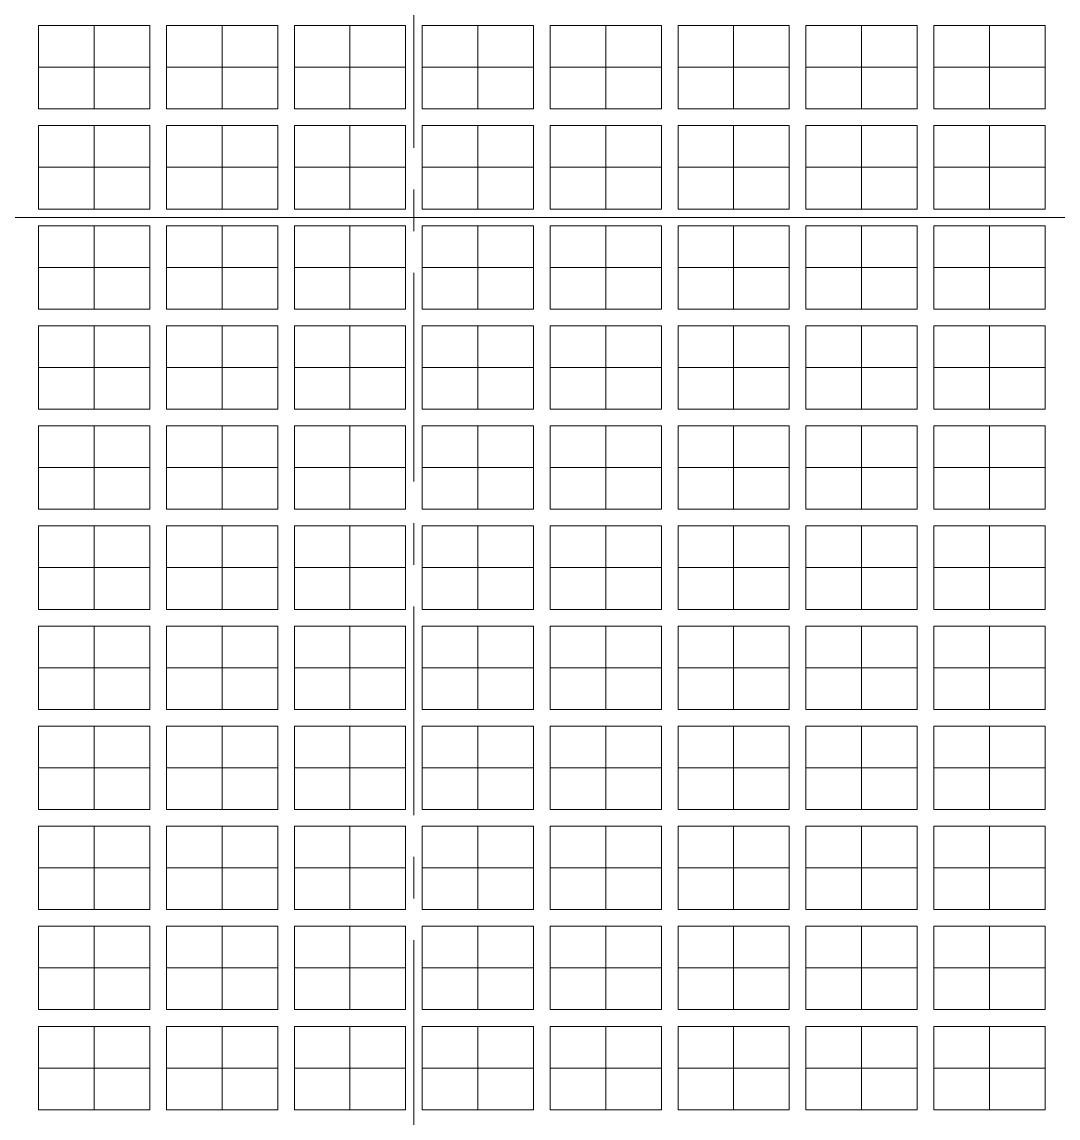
# Model space of a CAD drawing. Extents: x 276.8 to 349.1, y 147.8 to 219.
# Drawn here: x 302.13 to 320.77, y 167.36 to 187.07 of the extents above; entities that cross this region are included whole.
import ezdxf

# ---------------------------------------------------------------- set-up
doc = ezdxf.new("R2010")
doc.units = 0
doc.header["$LTSCALE"] = 3
doc.header["$MEASUREMENT"] = 0
doc.linetypes.add('CENTER', pattern=[2, 1.25, -0.25, 0.25, -0.25])
doc.linetypes.add('PHANTOM', pattern=[2.5, 1.25, -0.25, 0.25, -0.25, 0.25, -0.25])
doc.layers.add('CLIN', color=1, linetype='CENTER', lineweight=15)
doc.layers.add('PHANTOM', color=5, linetype='PHANTOM', lineweight=15)

msp = doc.modelspace()

# ---------------------------------------------------------------- linework, layer by layer
at = {"layer": 'CLIN'}
for p, q in [((309.1832, 212.5571), (309.1832, 152.5571)), ((303.4332, 187.0071), (303.4332, 185.5071)), ((305.7332, 187.0071), (305.7332, 185.5071)), ((308.0332, 187.0071), (308.0332, 185.5071)), ((310.3332, 187.0071), (310.3332, 185.5071)), ((312.6332, 187.0071), (312.6332, 185.5071)), ((314.9332, 187.0071), (314.9332, 185.5071)), ((317.2332, 187.0071), (317.2332, 185.5071)), ((319.5332, 187.0071), (319.5332, 185.5071)), ((303.4332, 185.2071), (303.4332, 183.7071)), ((305.7332, 185.2071), (305.7332, 183.7071)), ((308.0332, 185.2071), (308.0332, 183.7071)), ((310.3332, 185.2071), (310.3332, 183.7071)), ((312.6332, 185.2071), (312.6332, 183.7071)), ((314.9332, 185.2071), (314.9332, 183.7071)), ((317.2332, 185.2071), (317.2332, 183.7071)), ((319.5332, 185.2071), (319.5332, 183.7071)), ((303.4332, 183.4071), (303.4332, 181.9071)), ((305.7332, 183.4071), (305.7332, 181.9071)), ((308.0332, 183.4071), (308.0332, 181.9071)), ((310.3332, 183.4071), (310.3332, 181.9071)), ((312.6332, 183.4071), (312.6332, 181.9071)), ((314.9332, 183.4071), (314.9332, 181.9071)), ((317.2332, 183.4071), (317.2332, 181.9071)), ((319.5332, 183.4071), (319.5332, 181.9071)), ((303.4332, 181.6071), (303.4332, 180.1071)), ((305.7332, 181.6071), (305.7332, 180.1071)), ((308.0332, 181.6071), (308.0332, 180.1071)), ((310.3332, 181.6071), (310.3332, 180.1071)), ((312.6332, 181.6071), (312.6332, 180.1071)), ((314.9332, 181.6071), (314.9332, 180.1071)), ((317.2332, 181.6071), (317.2332, 180.1071)), ((319.5332, 181.6071), (319.5332, 180.1071)), ((303.4332, 179.8071), (303.4332, 178.3071)), ((305.7332, 179.8071), (305.7332, 178.3071)), ((308.0332, 179.8071), (308.0332, 178.3071)), ((310.3332, 179.8071), (310.3332, 178.3071)), ((312.6332, 179.8071), (312.6332, 178.3071)), ((314.9332, 179.8071), (314.9332, 178.3071)), ((317.2332, 179.8071), (317.2332, 178.3071)), ((319.5332, 179.8071), (319.5332, 178.3071)), ((303.4332, 178.0071), (303.4332, 176.5071)), ((305.7332, 178.0071), (305.7332, 176.5071)), ((308.0332, 178.0071), (308.0332, 176.5071)), ((310.3332, 178.0071), (310.3332, 176.5071)), ((312.6332, 178.0071), (312.6332, 176.5071)), ((314.9332, 178.0071), (314.9332, 176.5071)), ((317.2332, 178.0071), (317.2332, 176.5071)), ((319.5332, 178.0071), (319.5332, 176.5071)), ((303.4332, 176.2071), (303.4332, 174.7071)), ((305.7332, 176.2071), (305.7332, 174.7071)), ((308.0332, 176.2071), (308.0332, 174.7071)), ((310.3332, 176.2071), (310.3332, 174.7071)), ((312.6332, 176.2071), (312.6332, 174.7071)), ((314.9332, 176.2071), (314.9332, 174.7071)), ((317.2332, 176.2071), (317.2332, 174.7071)), ((319.5332, 176.2071), (319.5332, 174.7071)), ((303.4332, 174.4071), (303.4332, 172.9071)), ((305.7332, 174.4071), (305.7332, 172.9071)), ((308.0332, 174.4071), (308.0332, 172.9071)), ((310.3332, 174.4071), (310.3332, 172.9071)), ((312.6332, 174.4071), (312.6332, 172.9071)), ((314.9332, 174.4071), (314.9332, 172.9071)), ((317.2332, 174.4071), (317.2332, 172.9071)), ((319.5332, 174.4071), (319.5332, 172.9071)), ((303.4332, 172.6071), (303.4332, 171.1071)), ((305.7332, 172.6071), (305.7332, 171.1071)), ((308.0332, 172.6071), (308.0332, 171.1071)), ((310.3332, 172.6071), (310.3332, 171.1071)), ((312.6332, 172.6071), (312.6332, 171.1071)), ((314.9332, 172.6071), (314.9332, 171.1071)), ((317.2332, 172.6071), (317.2332, 171.1071)), ((319.5332, 172.6071), (319.5332, 171.1071)), ((303.4332, 170.8071), (303.4332, 169.3071)), ((305.7332, 170.8071), (305.7332, 169.3071)), ((308.0332, 170.8071), (308.0332, 169.3071)), ((310.3332, 170.8071), (310.3332, 169.3071)), ((312.6332, 170.8071), (312.6332, 169.3071)), ((314.9332, 170.8071), (314.9332, 169.3071)), ((317.2332, 170.8071), (317.2332, 169.3071)), ((319.5332, 170.8071), (319.5332, 169.3071)), ((303.4332, 169.0071), (303.4332, 167.5071)), ((305.7332, 169.0071), (305.7332, 167.5071)), ((308.0332, 169.0071), (308.0332, 167.5071)), ((310.3332, 169.0071), (310.3332, 167.5071)), ((312.6332, 169.0071), (312.6332, 167.5071)), ((314.9332, 169.0071), (314.9332, 167.5071)), ((317.2332, 169.0071), (317.2332, 167.5071)), ((319.5332, 169.0071), (319.5332, 167.5071))]:
    msp.add_line(p, q, dxfattribs=at)
at = {"layer": 'CLIN', "linetype": 'ByBlock'}
msp.add_line((282.1832, 183.5571), (338.1832, 183.5571), dxfattribs=at)
at = {"layer": 'CLIN'}
for points in [[(302.4332, 186.2571), (304.4332, 186.2571)], [(304.7332, 186.2571), (306.7332, 186.2571)], [(307.0332, 186.2571), (309.0332, 186.2571)], [(309.3332, 186.2571), (311.3332, 186.2571)], [(311.6332, 186.2571), (313.6332, 186.2571)], [(313.9332, 186.2571), (315.9332, 186.2571)], [(316.2332, 186.2571), (318.2332, 186.2571)], [(318.5332, 186.2571), (320.5332, 186.2571)], [(302.4332, 184.4571), (304.4332, 184.4571)], [(304.7332, 184.4571), (306.7332, 184.4571)], [(307.0332, 184.4571), (309.0332, 184.4571)], [(309.3332, 184.4571), (311.3332, 184.4571)], [(311.6332, 184.4571), (313.6332, 184.4571)], [(313.9332, 184.4571), (315.9332, 184.4571)], [(316.2332, 184.4571), (318.2332, 184.4571)], [(318.5332, 184.4571), (320.5332, 184.4571)], [(302.4332, 182.6571), (304.4332, 182.6571)], [(304.7332, 182.6571), (306.7332, 182.6571)], [(307.0332, 182.6571), (309.0332, 182.6571)], [(309.3332, 182.6571), (311.3332, 182.6571)], [(311.6332, 182.6571), (313.6332, 182.6571)], [(313.9332, 182.6571), (315.9332, 182.6571)], [(316.2332, 182.6571), (318.2332, 182.6571)], [(318.5332, 182.6571), (320.5332, 182.6571)], [(302.4332, 180.8571), (304.4332, 180.8571)], [(304.7332, 180.8571), (306.7332, 180.8571)], [(307.0332, 180.8571), (309.0332, 180.8571)], [(309.3332, 180.8571), (311.3332, 180.8571)], [(311.6332, 180.8571), (313.6332, 180.8571)], [(313.9332, 180.8571), (315.9332, 180.8571)], [(316.2332, 180.8571), (318.2332, 180.8571)], [(318.5332, 180.8571), (320.5332, 180.8571)], [(302.4332, 179.0571), (304.4332, 179.0571)], [(304.7332, 179.0571), (306.7332, 179.0571)], [(307.0332, 179.0571), (309.0332, 179.0571)], [(309.3332, 179.0571), (311.3332, 179.0571)], [(311.6332, 179.0571), (313.6332, 179.0571)], [(313.9332, 179.0571), (315.9332, 179.0571)], [(316.2332, 179.0571), (318.2332, 179.0571)], [(318.5332, 179.0571), (320.5332, 179.0571)], [(302.4332, 177.2571), (304.4332, 177.2571)], [(304.7332, 177.2571), (306.7332, 177.2571)], [(307.0332, 177.2571), (309.0332, 177.2571)], [(309.3332, 177.2571), (311.3332, 177.2571)], [(311.6332, 177.2571), (313.6332, 177.2571)], [(313.9332, 177.2571), (315.9332, 177.2571)], [(316.2332, 177.2571), (318.2332, 177.2571)], [(318.5332, 177.2571), (320.5332, 177.2571)], [(302.4332, 175.4571), (304.4332, 175.4571)], [(304.7332, 175.4571), (306.7332, 175.4571)], [(307.0332, 175.4571), (309.0332, 175.4571)], [(309.3332, 175.4571), (311.3332, 175.4571)], [(311.6332, 175.4571), (313.6332, 175.4571)], [(313.9332, 175.4571), (315.9332, 175.4571)], [(316.2332, 175.4571), (318.2332, 175.4571)], [(318.5332, 175.4571), (320.5332, 175.4571)], [(302.4332, 173.6571), (304.4332, 173.6571)], [(304.7332, 173.6571), (306.7332, 173.6571)], [(307.0332, 173.6571), (309.0332, 173.6571)], [(309.3332, 173.6571), (311.3332, 173.6571)], [(311.6332, 173.6571), (313.6332, 173.6571)], [(313.9332, 173.6571), (315.9332, 173.6571)], [(316.2332, 173.6571), (318.2332, 173.6571)], [(318.5332, 173.6571), (320.5332, 173.6571)], [(302.4332, 171.8571), (304.4332, 171.8571)], [(304.7332, 171.8571), (306.7332, 171.8571)], [(307.0332, 171.8571), (309.0332, 171.8571)], [(309.3332, 171.8571), (311.3332, 171.8571)], [(311.6332, 171.8571), (313.6332, 171.8571)], [(313.9332, 171.8571), (315.9332, 171.8571)], [(316.2332, 171.8571), (318.2332, 171.8571)], [(318.5332, 171.8571), (320.5332, 171.8571)], [(302.4332, 170.0571), (304.4332, 170.0571)], [(304.7332, 170.0571), (306.7332, 170.0571)], [(307.0332, 170.0571), (309.0332, 170.0571)], [(309.3332, 170.0571), (311.3332, 170.0571)], [(311.6332, 170.0571), (313.6332, 170.0571)], [(313.9332, 170.0571), (315.9332, 170.0571)], [(316.2332, 170.0571), (318.2332, 170.0571)], [(318.5332, 170.0571), (320.5332, 170.0571)], [(302.4332, 168.2571), (304.4332, 168.2571)], [(304.7332, 168.2571), (306.7332, 168.2571)], [(307.0332, 168.2571), (309.0332, 168.2571)], [(309.3332, 168.2571), (311.3332, 168.2571)], [(311.6332, 168.2571), (313.6332, 168.2571)], [(313.9332, 168.2571), (315.9332, 168.2571)], [(316.2332, 168.2571), (318.2332, 168.2571)], [(318.5332, 168.2571), (320.5332, 168.2571)]]:
    msp.add_lwpolyline(points, dxfattribs=at)
at = {"layer": 'PHANTOM'}
for points in [[(304.4332, 185.5071), (302.4332, 185.5071), (302.4332, 187.0071), (304.4332, 187.0071)], [(306.7332, 185.5071), (304.7332, 185.5071), (304.7332, 187.0071), (306.7332, 187.0071)], [(309.0332, 185.5071), (307.0332, 185.5071), (307.0332, 187.0071), (309.0332, 187.0071)], [(311.3332, 185.5071), (309.3332, 185.5071), (309.3332, 187.0071), (311.3332, 187.0071)], [(313.6332, 185.5071), (311.6332, 185.5071), (311.6332, 187.0071), (313.6332, 187.0071)], [(315.9332, 185.5071), (313.9332, 185.5071), (313.9332, 187.0071), (315.9332, 187.0071)], [(318.2332, 185.5071), (316.2332, 185.5071), (316.2332, 187.0071), (318.2332, 187.0071)], [(320.5332, 185.5071), (318.5332, 185.5071), (318.5332, 187.0071), (320.5332, 187.0071)], [(304.4332, 183.7071), (302.4332, 183.7071), (302.4332, 185.2071), (304.4332, 185.2071)], [(306.7332, 183.7071), (304.7332, 183.7071), (304.7332, 185.2071), (306.7332, 185.2071)], [(309.0332, 183.7071), (307.0332, 183.7071), (307.0332, 185.2071), (309.0332, 185.2071)], [(311.3332, 183.7071), (309.3332, 183.7071), (309.3332, 185.2071), (311.3332, 185.2071)], [(313.6332, 183.7071), (311.6332, 183.7071), (311.6332, 185.2071), (313.6332, 185.2071)], [(315.9332, 183.7071), (313.9332, 183.7071), (313.9332, 185.2071), (315.9332, 185.2071)], [(318.2332, 183.7071), (316.2332, 183.7071), (316.2332, 185.2071), (318.2332, 185.2071)], [(320.5332, 183.7071), (318.5332, 183.7071), (318.5332, 185.2071), (320.5332, 185.2071)], [(304.4332, 181.9071), (302.4332, 181.9071), (302.4332, 183.4071), (304.4332, 183.4071)], [(306.7332, 181.9071), (304.7332, 181.9071), (304.7332, 183.4071), (306.7332, 183.4071)], [(309.0332, 181.9071), (307.0332, 181.9071), (307.0332, 183.4071), (309.0332, 183.4071)], [(311.3332, 181.9071), (309.3332, 181.9071), (309.3332, 183.4071), (311.3332, 183.4071)], [(313.6332, 181.9071), (311.6332, 181.9071), (311.6332, 183.4071), (313.6332, 183.4071)], [(315.9332, 181.9071), (313.9332, 181.9071), (313.9332, 183.4071), (315.9332, 183.4071)], [(318.2332, 181.9071), (316.2332, 181.9071), (316.2332, 183.4071), (318.2332, 183.4071)], [(320.5332, 181.9071), (318.5332, 181.9071), (318.5332, 183.4071), (320.5332, 183.4071)], [(304.4332, 180.1071), (302.4332, 180.1071), (302.4332, 181.6071), (304.4332, 181.6071)], [(306.7332, 180.1071), (304.7332, 180.1071), (304.7332, 181.6071), (306.7332, 181.6071)], [(309.0332, 180.1071), (307.0332, 180.1071), (307.0332, 181.6071), (309.0332, 181.6071)], [(311.3332, 180.1071), (309.3332, 180.1071), (309.3332, 181.6071), (311.3332, 181.6071)], [(313.6332, 180.1071), (311.6332, 180.1071), (311.6332, 181.6071), (313.6332, 181.6071)], [(315.9332, 180.1071), (313.9332, 180.1071), (313.9332, 181.6071), (315.9332, 181.6071)], [(318.2332, 180.1071), (316.2332, 180.1071), (316.2332, 181.6071), (318.2332, 181.6071)], [(320.5332, 180.1071), (318.5332, 180.1071), (318.5332, 181.6071), (320.5332, 181.6071)], [(304.4332, 178.3071), (302.4332, 178.3071), (302.4332, 179.8071), (304.4332, 179.8071)], [(306.7332, 178.3071), (304.7332, 178.3071), (304.7332, 179.8071), (306.7332, 179.8071)], [(309.0332, 178.3071), (307.0332, 178.3071), (307.0332, 179.8071), (309.0332, 179.8071)], [(311.3332, 178.3071), (309.3332, 178.3071), (309.3332, 179.8071), (311.3332, 179.8071)], [(313.6332, 178.3071), (311.6332, 178.3071), (311.6332, 179.8071), (313.6332, 179.8071)], [(315.9332, 178.3071), (313.9332, 178.3071), (313.9332, 179.8071), (315.9332, 179.8071)], [(318.2332, 178.3071), (316.2332, 178.3071), (316.2332, 179.8071), (318.2332, 179.8071)], [(320.5332, 178.3071), (318.5332, 178.3071), (318.5332, 179.8071), (320.5332, 179.8071)], [(304.4332, 176.5071), (302.4332, 176.5071), (302.4332, 178.0071), (304.4332, 178.0071)], [(306.7332, 176.5071), (304.7332, 176.5071), (304.7332, 178.0071), (306.7332, 178.0071)], [(309.0332, 176.5071), (307.0332, 176.5071), (307.0332, 178.0071), (309.0332, 178.0071)], [(311.3332, 176.5071), (309.3332, 176.5071), (309.3332, 178.0071), (311.3332, 178.0071)], [(313.6332, 176.5071), (311.6332, 176.5071), (311.6332, 178.0071), (313.6332, 178.0071)], [(315.9332, 176.5071), (313.9332, 176.5071), (313.9332, 178.0071), (315.9332, 178.0071)], [(318.2332, 176.5071), (316.2332, 176.5071), (316.2332, 178.0071), (318.2332, 178.0071)], [(320.5332, 176.5071), (318.5332, 176.5071), (318.5332, 178.0071), (320.5332, 178.0071)], [(304.4332, 174.7071), (302.4332, 174.7071), (302.4332, 176.2071), (304.4332, 176.2071)], [(306.7332, 174.7071), (304.7332, 174.7071), (304.7332, 176.2071), (306.7332, 176.2071)], [(309.0332, 174.7071), (307.0332, 174.7071), (307.0332, 176.2071), (309.0332, 176.2071)], [(311.3332, 174.7071), (309.3332, 174.7071), (309.3332, 176.2071), (311.3332, 176.2071)], [(313.6332, 174.7071), (311.6332, 174.7071), (311.6332, 176.2071), (313.6332, 176.2071)], [(315.9332, 174.7071), (313.9332, 174.7071), (313.9332, 176.2071), (315.9332, 176.2071)], [(318.2332, 174.7071), (316.2332, 174.7071), (316.2332, 176.2071), (318.2332, 176.2071)], [(320.5332, 174.7071), (318.5332, 174.7071), (318.5332, 176.2071), (320.5332, 176.2071)], [(304.4332, 172.9071), (302.4332, 172.9071), (302.4332, 174.4071), (304.4332, 174.4071)], [(306.7332, 172.9071), (304.7332, 172.9071), (304.7332, 174.4071), (306.7332, 174.4071)], [(309.0332, 172.9071), (307.0332, 172.9071), (307.0332, 174.4071), (309.0332, 174.4071)], [(311.3332, 172.9071), (309.3332, 172.9071), (309.3332, 174.4071), (311.3332, 174.4071)], [(313.6332, 172.9071), (311.6332, 172.9071), (311.6332, 174.4071), (313.6332, 174.4071)], [(315.9332, 172.9071), (313.9332, 172.9071), (313.9332, 174.4071), (315.9332, 174.4071)], [(318.2332, 172.9071), (316.2332, 172.9071), (316.2332, 174.4071), (318.2332, 174.4071)], [(320.5332, 172.9071), (318.5332, 172.9071), (318.5332, 174.4071), (320.5332, 174.4071)], [(304.4332, 171.1071), (302.4332, 171.1071), (302.4332, 172.6071), (304.4332, 172.6071)], [(306.7332, 171.1071), (304.7332, 171.1071), (304.7332, 172.6071), (306.7332, 172.6071)], [(309.0332, 171.1071), (307.0332, 171.1071), (307.0332, 172.6071), (309.0332, 172.6071)], [(311.3332, 171.1071), (309.3332, 171.1071), (309.3332, 172.6071), (311.3332, 172.6071)], [(313.6332, 171.1071), (311.6332, 171.1071), (311.6332, 172.6071), (313.6332, 172.6071)], [(315.9332, 171.1071), (313.9332, 171.1071), (313.9332, 172.6071), (315.9332, 172.6071)], [(318.2332, 171.1071), (316.2332, 171.1071), (316.2332, 172.6071), (318.2332, 172.6071)], [(320.5332, 171.1071), (318.5332, 171.1071), (318.5332, 172.6071), (320.5332, 172.6071)], [(304.4332, 169.3071), (302.4332, 169.3071), (302.4332, 170.8071), (304.4332, 170.8071)], [(306.7332, 169.3071), (304.7332, 169.3071), (304.7332, 170.8071), (306.7332, 170.8071)], [(309.0332, 169.3071), (307.0332, 169.3071), (307.0332, 170.8071), (309.0332, 170.8071)], [(311.3332, 169.3071), (309.3332, 169.3071), (309.3332, 170.8071), (311.3332, 170.8071)], [(313.6332, 169.3071), (311.6332, 169.3071), (311.6332, 170.8071), (313.6332, 170.8071)], [(315.9332, 169.3071), (313.9332, 169.3071), (313.9332, 170.8071), (315.9332, 170.8071)], [(318.2332, 169.3071), (316.2332, 169.3071), (316.2332, 170.8071), (318.2332, 170.8071)], [(320.5332, 169.3071), (318.5332, 169.3071), (318.5332, 170.8071), (320.5332, 170.8071)], [(304.4332, 167.5071), (302.4332, 167.5071), (302.4332, 169.0071), (304.4332, 169.0071)], [(306.7332, 167.5071), (304.7332, 167.5071), (304.7332, 169.0071), (306.7332, 169.0071)], [(309.0332, 167.5071), (307.0332, 167.5071), (307.0332, 169.0071), (309.0332, 169.0071)], [(311.3332, 167.5071), (309.3332, 167.5071), (309.3332, 169.0071), (311.3332, 169.0071)], [(313.6332, 167.5071), (311.6332, 167.5071), (311.6332, 169.0071), (313.6332, 169.0071)], [(315.9332, 167.5071), (313.9332, 167.5071), (313.9332, 169.0071), (315.9332, 169.0071)], [(318.2332, 167.5071), (316.2332, 167.5071), (316.2332, 169.0071), (318.2332, 169.0071)], [(320.5332, 167.5071), (318.5332, 167.5071), (318.5332, 169.0071), (320.5332, 169.0071)]]:
    msp.add_lwpolyline(points, close=True, dxfattribs=at)

doc.saveas('drawing.dxf')
